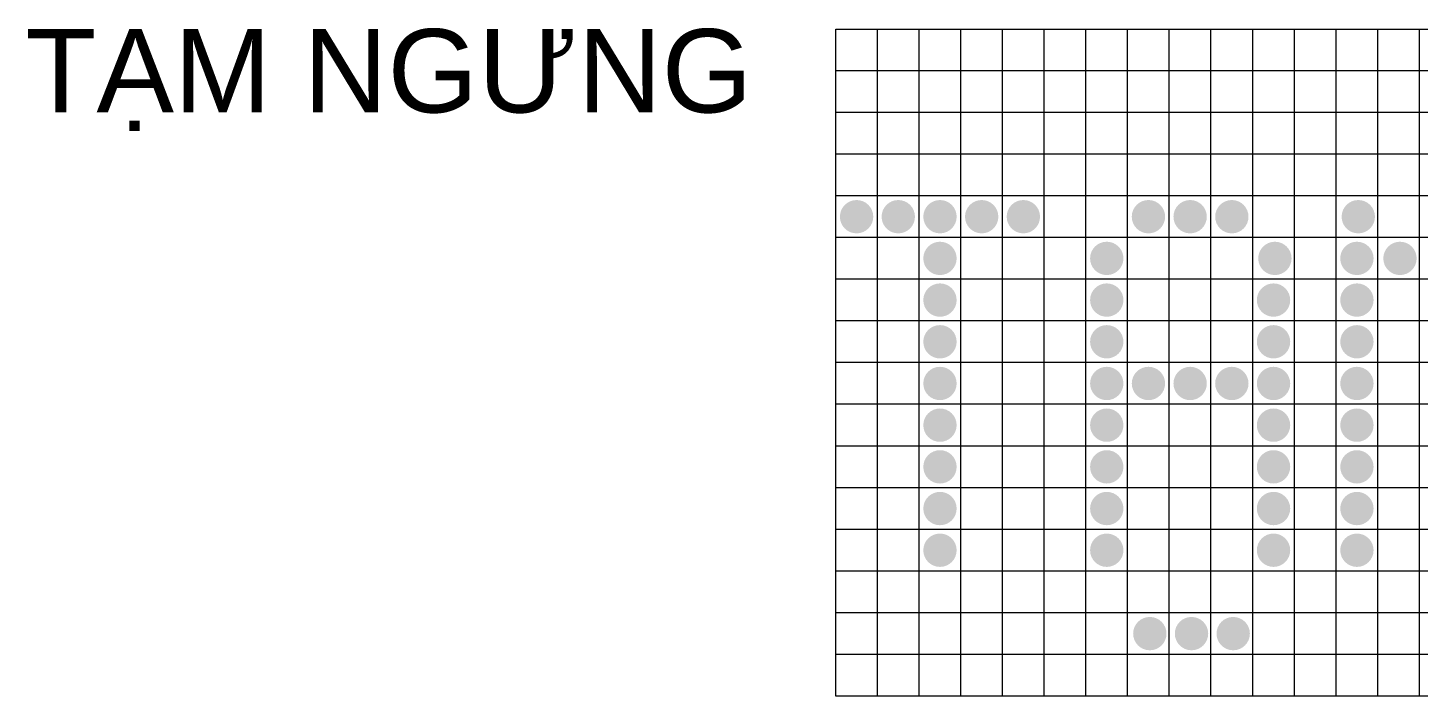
# Model space of a CAD drawing. Header units: millimetres. Extents: x -420 to 1601, y -250 to 2666.
# Drawn here: x -373.8 to -39.8, y 1250 to 1410.3 of the extents above; entities that cross this region are included whole.
import ezdxf

# ---------------------------------------------------------------- set-up
doc = ezdxf.new("R2010")
doc.units = ezdxf.units.MM
doc.layers.add('1', color=252, linetype='Continuous')
doc.styles.get("Standard").update_dxf_attribs({"font": 'arial.ttf'})

# ---------------------------------------------------------------- blocks, each defined once
blk = doc.blocks.new('A$C286635286')
at = {"layer": '1'}
for p, q in [((20, 160), (180, 160)), ((20, 0), (20, 160)), ((30, 0), (30, 160)), ((40, 0), (40, 160)), ((50, 0), (50, 160)), ((60, 0), (60, 160)), ((70, 0), (70, 160)), ((80, 0), (80, 160)), ((90, 0), (90, 160)), ((100, 0), (100, 160)), ((110, 0), (110, 160)), ((120, 0), (120, 160)), ((130, 0), (130, 160)), ((140, 0), (140, 160)), ((150, 0), (150, 160)), ((160, 0), (160, 160)), ((170, 0), (170, 160)), ((180, 160), (180, 0)), ((180, 150), (20, 150)), ((180, 140), (20, 140)), ((180, 130), (20, 130)), ((180, 120), (20, 120)), ((180, 110), (20, 110)), ((180, 100), (20, 100)), ((180, 90), (20, 90)), ((180, 80), (20, 80)), ((180, 70), (20, 70)), ((180, 60), (20, 60)), ((180, 50), (20, 50)), ((180, 40), (20, 40)), ((180, 30), (20, 30)), ((180, 20), (20, 20)), ((180, 10), (20, 10)), ((180, 0), (20, 0))]:
    blk.add_line(p, q, dxfattribs=at)

msp = doc.modelspace()

# ---------------------------------------------------------------- hatches: boundary and pattern name
at = {"true_color": 0xff4500}
h = msp.add_hatch(color=20, dxfattribs=at)
h.set_gradient(color1=(255, 69, 0), color2=(234, 62, 0), one_color=1, name='INVSPHERICAL')
h.paths.add_polyline_path([(-179, 1365, 1), (-171, 1365, 1)])
edge = h.paths.add_edge_path(flags=0)
edge.add_arc((-175, 1365), 4, 0, 360)
edge = h.paths.add_edge_path(flags=16)
edge.add_arc((-175, 1365), 4, 0, 360)
h = msp.add_hatch(color=20, dxfattribs=at)
h.set_gradient(color1=(255, 69, 0), color2=(234, 62, 0), one_color=1, name='INVSPHERICAL')
h.paths.add_polyline_path([(-169, 1365, 1), (-161, 1365, 1)])
edge = h.paths.add_edge_path(flags=0)
edge.add_arc((-165, 1365), 4, 0, 360)
edge = h.paths.add_edge_path(flags=16)
edge.add_arc((-165, 1365), 4, 0, 360)
h = msp.add_hatch(color=20, dxfattribs=at)
h.set_gradient(color1=(255, 69, 0), color2=(234, 62, 0), one_color=1, name='INVSPHERICAL')
h.paths.add_polyline_path([(-159, 1365, 1), (-151, 1365, 1)])
edge = h.paths.add_edge_path(flags=0)
edge.add_arc((-155, 1365), 4, 0, 360)
edge = h.paths.add_edge_path(flags=16)
edge.add_arc((-155, 1365), 4, 0, 360)
h = msp.add_hatch(color=20, dxfattribs=at)
h.set_gradient(color1=(255, 69, 0), color2=(234, 62, 0), one_color=1, name='INVSPHERICAL')
h.paths.add_polyline_path([(-149, 1365, 1), (-141, 1365, 1)])
edge = h.paths.add_edge_path(flags=0)
edge.add_arc((-145, 1365), 4, 0, 360)
edge = h.paths.add_edge_path(flags=16)
edge.add_arc((-145, 1365), 4, 0, 360)
h = msp.add_hatch(color=20, dxfattribs=at)
h.set_gradient(color1=(255, 69, 0), color2=(234, 62, 0), one_color=1, name='INVSPHERICAL')
h.paths.add_polyline_path([(-139, 1365, 1), (-131, 1365, 1)])
edge = h.paths.add_edge_path(flags=0)
edge.add_arc((-135, 1365), 4, 0, 360)
edge = h.paths.add_edge_path(flags=16)
edge.add_arc((-135, 1365), 4, 0, 360)
h = msp.add_hatch(color=20, dxfattribs=at)
h.set_gradient(color1=(255, 69, 0), color2=(234, 62, 0), one_color=1, name='INVSPHERICAL')
h.paths.add_polyline_path([(-109, 1365, 1), (-101, 1365, 1)])
edge = h.paths.add_edge_path(flags=0)
edge.add_arc((-105, 1365), 4, 0, 360)
edge = h.paths.add_edge_path(flags=16)
edge.add_arc((-105, 1365), 4, 0, 360)
h = msp.add_hatch(color=20, dxfattribs=at)
h.set_gradient(color1=(255, 69, 0), color2=(234, 62, 0), one_color=1, name='INVSPHERICAL')
h.paths.add_polyline_path([(-99, 1365, 1), (-91, 1365, 1)])
edge = h.paths.add_edge_path(flags=0)
edge.add_arc((-95, 1365), 4, 0, 360)
edge = h.paths.add_edge_path(flags=16)
edge.add_arc((-95, 1365), 4, 0, 360)
h = msp.add_hatch(color=20, dxfattribs=at)
h.set_gradient(color1=(255, 69, 0), color2=(234, 62, 0), one_color=1, name='INVSPHERICAL')
h.paths.add_polyline_path([(-89, 1365, 1), (-81, 1365, 1)])
edge = h.paths.add_edge_path(flags=0)
edge.add_arc((-85, 1365), 4, 0, 360)
edge = h.paths.add_edge_path(flags=16)
edge.add_arc((-85, 1365), 4, 0, 360)
h = msp.add_hatch(color=20, dxfattribs=at)
h.set_gradient(color1=(255, 69, 0), color2=(234, 62, 0), one_color=1, name='INVSPHERICAL')
h.paths.add_polyline_path([(-58.67, 1365, 1), (-50.67, 1365, 1)])
edge = h.paths.add_edge_path(flags=0)
edge.add_arc((-54.67, 1365), 4, 0, 360)
edge = h.paths.add_edge_path(flags=16)
edge.add_arc((-54.67, 1365), 4, 0, 360)
h = msp.add_hatch(color=20, dxfattribs=at)
h.set_gradient(color1=(255, 69, 0), color2=(234, 62, 0), one_color=1, name='INVSPHERICAL')
h.paths.add_polyline_path([(-159, 1355, 1), (-151, 1355, 1)])
edge = h.paths.add_edge_path(flags=0)
edge.add_arc((-155, 1355), 4, 0, 360)
edge = h.paths.add_edge_path(flags=16)
edge.add_arc((-155, 1355), 4, 0, 360)
h = msp.add_hatch(color=20, dxfattribs=at)
h.set_gradient(color1=(255, 69, 0), color2=(234, 62, 0), one_color=1, name='INVSPHERICAL')
h.paths.add_polyline_path([(-119, 1355, 1), (-111, 1355, 1)])
edge = h.paths.add_edge_path(flags=0)
edge.add_arc((-115, 1355), 4, 0, 360)
edge = h.paths.add_edge_path(flags=16)
edge.add_arc((-115, 1355), 4, 0, 360)
h = msp.add_hatch(color=20, dxfattribs=at)
h.set_gradient(color1=(255, 69, 0), color2=(234, 62, 0), one_color=1, name='INVSPHERICAL')
h.paths.add_polyline_path([(-78.67, 1355, 1), (-70.67, 1355, 1)])
edge = h.paths.add_edge_path(flags=0)
edge.add_arc((-74.67, 1355), 4, 0, 360)
edge = h.paths.add_edge_path(flags=16)
edge.add_arc((-74.67, 1355), 4, 0, 360)
h = msp.add_hatch(color=20, dxfattribs=at)
h.set_gradient(color1=(255, 69, 0), color2=(234, 62, 0), one_color=1, name='INVSPHERICAL')
h.paths.add_polyline_path([(-59, 1355, 1), (-51, 1355, 1)])
edge = h.paths.add_edge_path(flags=0)
edge.add_arc((-55, 1355), 4, 0, 360)
edge = h.paths.add_edge_path(flags=16)
edge.add_arc((-55, 1355), 4, 0, 360)
h = msp.add_hatch(color=20, dxfattribs=at)
h.set_gradient(color1=(255, 69, 0), color2=(234, 62, 0), one_color=1, name='INVSPHERICAL')
h.paths.add_polyline_path([(-48.67, 1355, 1), (-40.67, 1355, 1)])
edge = h.paths.add_edge_path(flags=0)
edge.add_arc((-44.67, 1355), 4, 0, 360)
edge = h.paths.add_edge_path(flags=16)
edge.add_arc((-44.67, 1355), 4, 0, 360)
h = msp.add_hatch(color=20, dxfattribs=at)
h.set_gradient(color1=(255, 69, 0), color2=(234, 62, 0), one_color=1, name='INVSPHERICAL')
h.paths.add_polyline_path([(-159, 1345, 1), (-151, 1345, 1)])
edge = h.paths.add_edge_path(flags=0)
edge.add_arc((-155, 1345), 4, 0, 360)
edge = h.paths.add_edge_path(flags=16)
edge.add_arc((-155, 1345), 4, 0, 360)
h = msp.add_hatch(color=20, dxfattribs=at)
h.set_gradient(color1=(255, 69, 0), color2=(234, 62, 0), one_color=1, name='INVSPHERICAL')
h.paths.add_polyline_path([(-119, 1345, 1), (-111, 1345, 1)])
edge = h.paths.add_edge_path(flags=0)
edge.add_arc((-115, 1345), 4, 0, 360)
edge = h.paths.add_edge_path(flags=16)
edge.add_arc((-115, 1345), 4, 0, 360)
h = msp.add_hatch(color=20, dxfattribs=at)
h.set_gradient(color1=(255, 69, 0), color2=(234, 62, 0), one_color=1, name='INVSPHERICAL')
h.paths.add_polyline_path([(-79, 1345, 1), (-71, 1345, 1)])
edge = h.paths.add_edge_path(flags=0)
edge.add_arc((-75, 1345), 4, 0, 360)
edge = h.paths.add_edge_path(flags=16)
edge.add_arc((-75, 1345), 4, 0, 360)
h = msp.add_hatch(color=20, dxfattribs=at)
h.set_gradient(color1=(255, 69, 0), color2=(234, 62, 0), one_color=1, name='INVSPHERICAL')
h.paths.add_polyline_path([(-59, 1345, 1), (-51, 1345, 1)])
edge = h.paths.add_edge_path(flags=0)
edge.add_arc((-55, 1345), 4, 0, 360)
edge = h.paths.add_edge_path(flags=16)
edge.add_arc((-55, 1345), 4, 0, 360)
h = msp.add_hatch(color=20, dxfattribs=at)
h.set_gradient(color1=(255, 69, 0), color2=(234, 62, 0), one_color=1, name='INVSPHERICAL')
h.paths.add_polyline_path([(-159, 1335, 1), (-151, 1335, 1)])
edge = h.paths.add_edge_path(flags=0)
edge.add_arc((-155, 1335), 4, 0, 360)
edge = h.paths.add_edge_path(flags=16)
edge.add_arc((-155, 1335), 4, 0, 360)
h = msp.add_hatch(color=20, dxfattribs=at)
h.set_gradient(color1=(255, 69, 0), color2=(234, 62, 0), one_color=1, name='INVSPHERICAL')
h.paths.add_polyline_path([(-119, 1335, 1), (-111, 1335, 1)])
edge = h.paths.add_edge_path(flags=0)
edge.add_arc((-115, 1335), 4, 0, 360)
edge = h.paths.add_edge_path(flags=16)
edge.add_arc((-115, 1335), 4, 0, 360)
h = msp.add_hatch(color=20, dxfattribs=at)
h.set_gradient(color1=(255, 69, 0), color2=(234, 62, 0), one_color=1, name='INVSPHERICAL')
h.paths.add_polyline_path([(-79, 1335, 1), (-71, 1335, 1)])
edge = h.paths.add_edge_path(flags=0)
edge.add_arc((-75, 1335), 4, 0, 360)
edge = h.paths.add_edge_path(flags=16)
edge.add_arc((-75, 1335), 4, 0, 360)
h = msp.add_hatch(color=20, dxfattribs=at)
h.set_gradient(color1=(255, 69, 0), color2=(234, 62, 0), one_color=1, name='INVSPHERICAL')
h.paths.add_polyline_path([(-59, 1335, 1), (-51, 1335, 1)])
edge = h.paths.add_edge_path(flags=0)
edge.add_arc((-55, 1335), 4, 0, 360)
edge = h.paths.add_edge_path(flags=16)
edge.add_arc((-55, 1335), 4, 0, 360)
h = msp.add_hatch(color=20, dxfattribs=at)
h.set_gradient(color1=(255, 69, 0), color2=(234, 62, 0), one_color=1, name='INVSPHERICAL')
h.paths.add_polyline_path([(-159, 1325, 1), (-151, 1325, 1)])
edge = h.paths.add_edge_path(flags=0)
edge.add_arc((-155, 1325), 4, 0, 360)
edge = h.paths.add_edge_path(flags=16)
edge.add_arc((-155, 1325), 4, 0, 360)
h = msp.add_hatch(color=20, dxfattribs=at)
h.set_gradient(color1=(255, 69, 0), color2=(234, 62, 0), one_color=1, name='INVSPHERICAL')
h.paths.add_polyline_path([(-119, 1325, 1), (-111, 1325, 1)])
edge = h.paths.add_edge_path(flags=0)
edge.add_arc((-115, 1325), 4, 0, 360)
edge = h.paths.add_edge_path(flags=16)
edge.add_arc((-115, 1325), 4, 0, 360)
h = msp.add_hatch(color=20, dxfattribs=at)
h.set_gradient(color1=(255, 69, 0), color2=(234, 62, 0), one_color=1, name='INVSPHERICAL')
h.paths.add_polyline_path([(-109, 1325, 1), (-101, 1325, 1)])
edge = h.paths.add_edge_path(flags=0)
edge.add_arc((-105, 1325), 4, 0, 360)
edge = h.paths.add_edge_path(flags=16)
edge.add_arc((-105, 1325), 4, 0, 360)
h = msp.add_hatch(color=20, dxfattribs=at)
h.set_gradient(color1=(255, 69, 0), color2=(234, 62, 0), one_color=1, name='INVSPHERICAL')
h.paths.add_polyline_path([(-99, 1325, 1), (-91, 1325, 1)])
edge = h.paths.add_edge_path(flags=0)
edge.add_arc((-95, 1325), 4, 0, 360)
edge = h.paths.add_edge_path(flags=16)
edge.add_arc((-95, 1325), 4, 0, 360)
h = msp.add_hatch(color=20, dxfattribs=at)
h.set_gradient(color1=(255, 69, 0), color2=(234, 62, 0), one_color=1, name='INVSPHERICAL')
h.paths.add_polyline_path([(-89, 1325, 1), (-81, 1325, 1)])
edge = h.paths.add_edge_path(flags=0)
edge.add_arc((-85, 1325), 4, 0, 360)
edge = h.paths.add_edge_path(flags=16)
edge.add_arc((-85, 1325), 4, 0, 360)
h = msp.add_hatch(color=20, dxfattribs=at)
h.set_gradient(color1=(255, 69, 0), color2=(234, 62, 0), one_color=1, name='INVSPHERICAL')
h.paths.add_polyline_path([(-79, 1325, 1), (-71, 1325, 1)])
edge = h.paths.add_edge_path(flags=0)
edge.add_arc((-75, 1325), 4, 0, 360)
edge = h.paths.add_edge_path(flags=16)
edge.add_arc((-75, 1325), 4, 0, 360)
h = msp.add_hatch(color=20, dxfattribs=at)
h.set_gradient(color1=(255, 69, 0), color2=(234, 62, 0), one_color=1, name='INVSPHERICAL')
h.paths.add_polyline_path([(-59, 1325, 1), (-51, 1325, 1)])
edge = h.paths.add_edge_path(flags=0)
edge.add_arc((-55, 1325), 4, 0, 360)
edge = h.paths.add_edge_path(flags=16)
edge.add_arc((-55, 1325), 4, 0, 360)
h = msp.add_hatch(color=20, dxfattribs=at)
h.set_gradient(color1=(255, 69, 0), color2=(234, 62, 0), one_color=1, name='INVSPHERICAL')
h.paths.add_polyline_path([(-159, 1315, 1), (-151, 1315, 1)])
edge = h.paths.add_edge_path(flags=0)
edge.add_arc((-155, 1315), 4, 0, 360)
edge = h.paths.add_edge_path(flags=16)
edge.add_arc((-155, 1315), 4, 0, 360)
h = msp.add_hatch(color=20, dxfattribs=at)
h.set_gradient(color1=(255, 69, 0), color2=(234, 62, 0), one_color=1, name='INVSPHERICAL')
h.paths.add_polyline_path([(-119, 1315, 1), (-111, 1315, 1)])
edge = h.paths.add_edge_path(flags=0)
edge.add_arc((-115, 1315), 4, 0, 360)
edge = h.paths.add_edge_path(flags=16)
edge.add_arc((-115, 1315), 4, 0, 360)
h = msp.add_hatch(color=20, dxfattribs=at)
h.set_gradient(color1=(255, 69, 0), color2=(234, 62, 0), one_color=1, name='INVSPHERICAL')
h.paths.add_polyline_path([(-79, 1315, 1), (-71, 1315, 1)])
edge = h.paths.add_edge_path(flags=0)
edge.add_arc((-75, 1315), 4, 0, 360)
edge = h.paths.add_edge_path(flags=16)
edge.add_arc((-75, 1315), 4, 0, 360)
h = msp.add_hatch(color=20, dxfattribs=at)
h.set_gradient(color1=(255, 69, 0), color2=(234, 62, 0), one_color=1, name='INVSPHERICAL')
h.paths.add_polyline_path([(-59, 1315, 1), (-51, 1315, 1)])
edge = h.paths.add_edge_path(flags=0)
edge.add_arc((-55, 1315), 4, 0, 360)
edge = h.paths.add_edge_path(flags=16)
edge.add_arc((-55, 1315), 4, 0, 360)
h = msp.add_hatch(color=20, dxfattribs=at)
h.set_gradient(color1=(255, 69, 0), color2=(234, 62, 0), one_color=1, name='INVSPHERICAL')
h.paths.add_polyline_path([(-159, 1305, 1), (-151, 1305, 1)])
edge = h.paths.add_edge_path(flags=0)
edge.add_arc((-155, 1305), 4, 0, 360)
edge = h.paths.add_edge_path(flags=16)
edge.add_arc((-155, 1305), 4, 0, 360)
h = msp.add_hatch(color=20, dxfattribs=at)
h.set_gradient(color1=(255, 69, 0), color2=(234, 62, 0), one_color=1, name='INVSPHERICAL')
h.paths.add_polyline_path([(-119, 1305, 1), (-111, 1305, 1)])
edge = h.paths.add_edge_path(flags=0)
edge.add_arc((-115, 1305), 4, 0, 360)
edge = h.paths.add_edge_path(flags=16)
edge.add_arc((-115, 1305), 4, 0, 360)
h = msp.add_hatch(color=20, dxfattribs=at)
h.set_gradient(color1=(255, 69, 0), color2=(234, 62, 0), one_color=1, name='INVSPHERICAL')
h.paths.add_polyline_path([(-79, 1305, 1), (-71, 1305, 1)])
edge = h.paths.add_edge_path(flags=0)
edge.add_arc((-75, 1305), 4, 0, 360)
edge = h.paths.add_edge_path(flags=16)
edge.add_arc((-75, 1305), 4, 0, 360)
h = msp.add_hatch(color=20, dxfattribs=at)
h.set_gradient(color1=(255, 69, 0), color2=(234, 62, 0), one_color=1, name='INVSPHERICAL')
h.paths.add_polyline_path([(-59, 1305, 1), (-51, 1305, 1)])
edge = h.paths.add_edge_path(flags=0)
edge.add_arc((-55, 1305), 4, 0, 360)
edge = h.paths.add_edge_path(flags=16)
edge.add_arc((-55, 1305), 4, 0, 360)
h = msp.add_hatch(color=20, dxfattribs=at)
h.set_gradient(color1=(255, 69, 0), color2=(234, 62, 0), one_color=1, name='INVSPHERICAL')
h.paths.add_polyline_path([(-159, 1295, 1), (-151, 1295, 1)])
edge = h.paths.add_edge_path(flags=0)
edge.add_arc((-155, 1295), 4, 0, 360)
edge = h.paths.add_edge_path(flags=16)
edge.add_arc((-155, 1295), 4, 0, 360)
h = msp.add_hatch(color=20, dxfattribs=at)
h.set_gradient(color1=(255, 69, 0), color2=(234, 62, 0), one_color=1, name='INVSPHERICAL')
h.paths.add_polyline_path([(-119, 1295, 1), (-111, 1295, 1)])
edge = h.paths.add_edge_path(flags=0)
edge.add_arc((-115, 1295), 4, 0, 360)
edge = h.paths.add_edge_path(flags=16)
edge.add_arc((-115, 1295), 4, 0, 360)
h = msp.add_hatch(color=20, dxfattribs=at)
h.set_gradient(color1=(255, 69, 0), color2=(234, 62, 0), one_color=1, name='INVSPHERICAL')
h.paths.add_polyline_path([(-79, 1295, 1), (-71, 1295, 1)])
edge = h.paths.add_edge_path(flags=0)
edge.add_arc((-75, 1295), 4, 0, 360)
edge = h.paths.add_edge_path(flags=16)
edge.add_arc((-75, 1295), 4, 0, 360)
h = msp.add_hatch(color=20, dxfattribs=at)
h.set_gradient(color1=(255, 69, 0), color2=(234, 62, 0), one_color=1, name='INVSPHERICAL')
h.paths.add_polyline_path([(-59, 1295, 1), (-51, 1295, 1)])
edge = h.paths.add_edge_path(flags=0)
edge.add_arc((-55, 1295), 4, 0, 360)
edge = h.paths.add_edge_path(flags=16)
edge.add_arc((-55, 1295), 4, 0, 360)
h = msp.add_hatch(color=20, dxfattribs=at)
h.set_gradient(color1=(255, 69, 0), color2=(234, 62, 0), one_color=1, name='INVSPHERICAL')
h.paths.add_polyline_path([(-159, 1285, 1), (-151, 1285, 1)])
edge = h.paths.add_edge_path(flags=0)
edge.add_arc((-155, 1285), 4, 0, 360)
edge = h.paths.add_edge_path(flags=16)
edge.add_arc((-155, 1285), 4, 0, 360)
h = msp.add_hatch(color=20, dxfattribs=at)
h.set_gradient(color1=(255, 69, 0), color2=(234, 62, 0), one_color=1, name='INVSPHERICAL')
h.paths.add_polyline_path([(-119, 1285, 1), (-111, 1285, 1)])
edge = h.paths.add_edge_path(flags=0)
edge.add_arc((-115, 1285), 4, 0, 360)
edge = h.paths.add_edge_path(flags=16)
edge.add_arc((-115, 1285), 4, 0, 360)
h = msp.add_hatch(color=20, dxfattribs=at)
h.set_gradient(color1=(255, 69, 0), color2=(234, 62, 0), one_color=1, name='INVSPHERICAL')
h.paths.add_polyline_path([(-79, 1285, 1), (-71, 1285, 1)])
edge = h.paths.add_edge_path(flags=0)
edge.add_arc((-75, 1285), 4, 0, 360)
edge = h.paths.add_edge_path(flags=16)
edge.add_arc((-75, 1285), 4, 0, 360)
h = msp.add_hatch(color=20, dxfattribs=at)
h.set_gradient(color1=(255, 69, 0), color2=(234, 62, 0), one_color=1, name='INVSPHERICAL')
h.paths.add_polyline_path([(-59, 1285, 1), (-51, 1285, 1)])
edge = h.paths.add_edge_path(flags=0)
edge.add_arc((-55, 1285), 4, 0, 360)
edge = h.paths.add_edge_path(flags=16)
edge.add_arc((-55, 1285), 4, 0, 360)
h = msp.add_hatch(color=20, dxfattribs=at)
h.set_gradient(color1=(255, 69, 0), color2=(234, 62, 0), one_color=1, name='INVSPHERICAL')
h.paths.add_polyline_path([(-108.67, 1265, 1), (-100.67, 1265, 1)])
edge = h.paths.add_edge_path(flags=0)
edge.add_arc((-104.67, 1265), 4, 0, 360)
edge = h.paths.add_edge_path(flags=16)
edge.add_arc((-104.67, 1265), 4, 0, 360)
h = msp.add_hatch(color=20, dxfattribs=at)
h.set_gradient(color1=(255, 69, 0), color2=(234, 62, 0), one_color=1, name='INVSPHERICAL')
h.paths.add_polyline_path([(-98.67, 1265, 1), (-90.67, 1265, 1)])
edge = h.paths.add_edge_path(flags=0)
edge.add_arc((-94.67, 1265), 4, 0, 360)
edge = h.paths.add_edge_path(flags=16)
edge.add_arc((-94.67, 1265), 4, 0, 360)
h = msp.add_hatch(color=20, dxfattribs=at)
h.set_gradient(color1=(255, 69, 0), color2=(234, 62, 0), one_color=1, name='INVSPHERICAL')
h.paths.add_polyline_path([(-88.67, 1265, 1), (-80.67, 1265, 1)])
edge = h.paths.add_edge_path(flags=0)
edge.add_arc((-84.67, 1265), 4, 0, 360)
edge = h.paths.add_edge_path(flags=16)
edge.add_arc((-84.67, 1265), 4, 0, 360)

# ---------------------------------------------------------------- block references
msp.add_blockref('A$C286635286', (-200, 1250))

# ---------------------------------------------------------------- texts
at = {"insert": (-200, 1410), "char_height": 2.5, "width": 284.3696, "attachment_point": 3}
msp.add_mtext('{\\H8x;TẠM NGƯNG}', dxfattribs=at)

doc.saveas('drawing.dxf')
